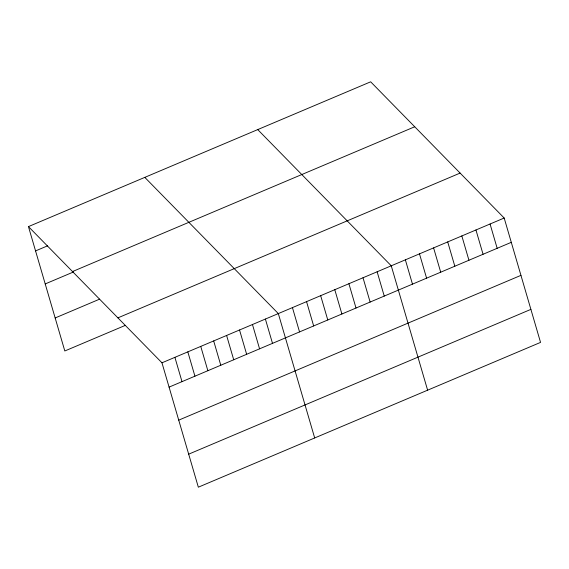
<?xml version="1.0" encoding="UTF-8"?>
<svg xmlns="http://www.w3.org/2000/svg" width="569" height="569" viewBox="0 0 569 569"><rect width="100%" height="100%" fill="white"/><g stroke="black" fill="none" stroke-linecap="round" stroke-linejoin="round"><path stroke-width="0.85" d="M28.45 226.604L370.661 81.815L504.184 218.027L540.55 342.396L198.339 487.185L161.966 362.809L28.45 226.604L64.816 350.973L125.422 325.333M35.555 250.915L47.675 245.787M72.512 271.555L414.723 126.766M45.214 283.931L73.493 271.968M55.165 317.957L99.603 299.152M117.904 317.865L460.122 173.076M161.966 362.809L504.184 218.027M169.078 387.119L511.289 242.33M178.73 420.142L520.948 275.353M188.68 454.162L530.891 309.372M257.736 129.597L391.252 265.801L427.618 390.178M144.803 177.379L278.319 313.583L314.685 437.952M490.065 223.994L497.171 248.304M475.947 229.968L483.06 254.279M461.836 235.943L468.941 260.253M447.718 241.917L454.823 266.221M433.599 247.885L440.705 272.195M419.481 253.859L426.594 278.17M405.37 259.834L412.475 284.137M377.133 271.776L384.246 296.086M363.015 277.75L370.127 302.061M348.904 283.725L356.009 308.028M334.785 289.692L341.891 314.003M320.667 295.667L327.78 319.977M306.556 301.641L313.661 325.952M292.438 307.609L299.543 331.919M265.389 319.053L272.501 343.363M252.465 324.522L259.571 348.833M239.535 329.992L246.647 354.302M226.604 335.461L233.717 359.772M213.681 340.931L220.786 365.241M200.75 346.4L207.863 370.711M187.827 351.87L194.932 376.18M174.896 357.339L182.002 381.65"/></g></svg>
